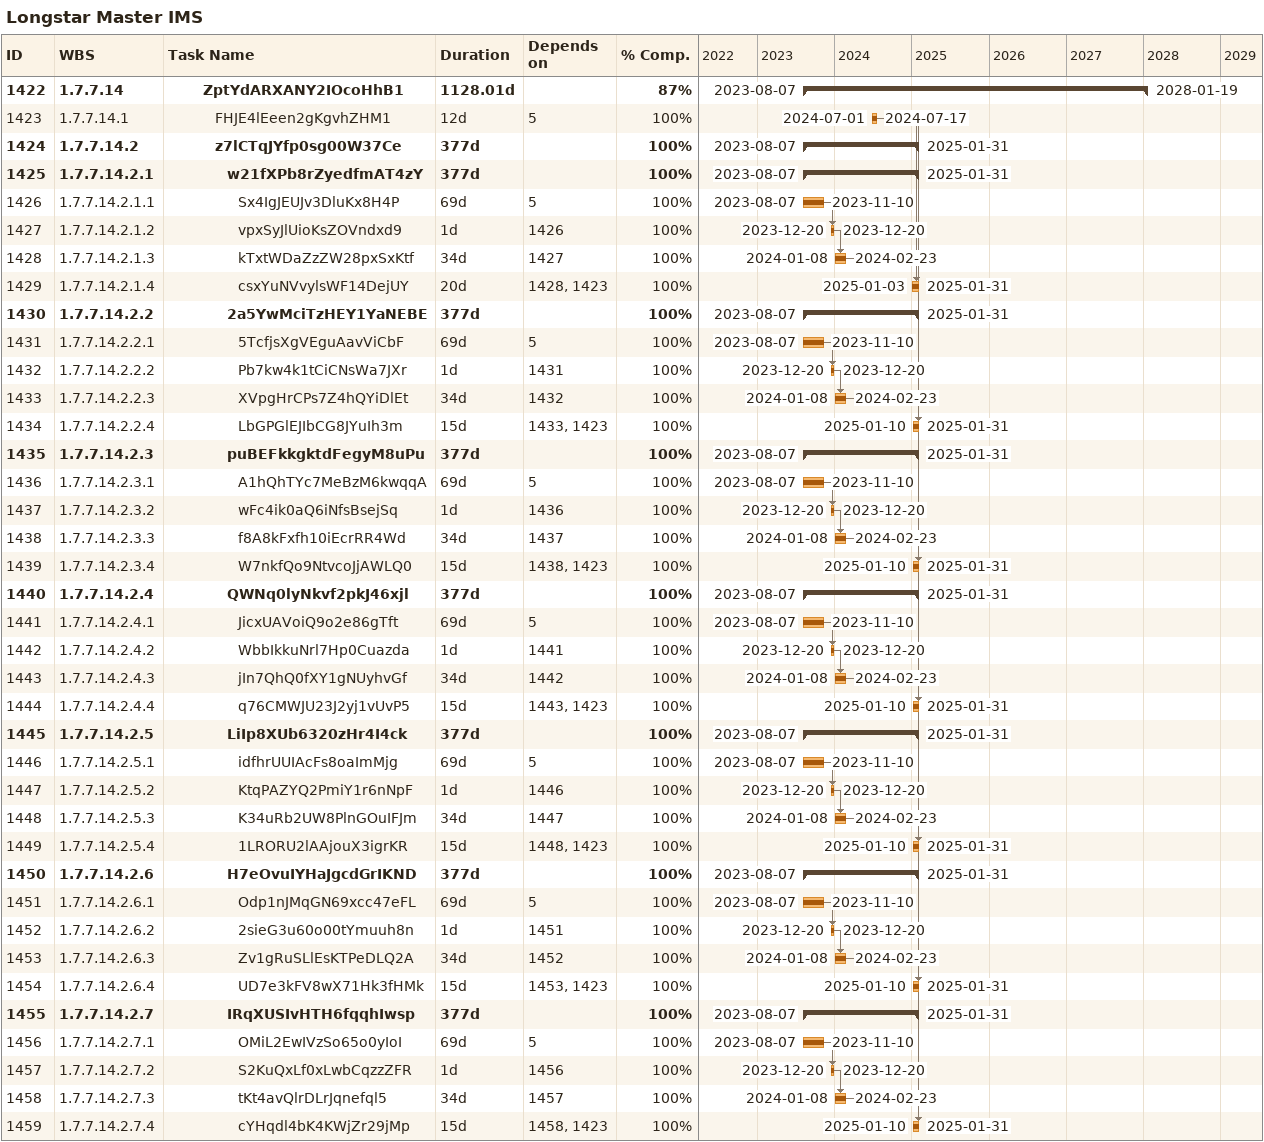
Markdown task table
Longstar Master IMS

| ID | WBS | Task | Duration | Start | Finish | Predecessors | % complete |
|---|---|---|---|---|---|---|---|
| 1422 | 1.7.7.14 | **ZptYdARXANY2IOcoHhB1** | 1128.01d | 2023-08-07 | 2028-01-19 |  | 87 |
| 1423 | 1.7.7.14.1 | FHJE4lEeen2gKgvhZHM1 | 12d | 2024-07-01 | 2024-07-17 | 5 | 100 |
| 1424 | 1.7.7.14.2 | **z7lCTqJYfp0sg00W37Ce** | 377d | 2023-08-07 | 2025-01-31 |  | 100 |
| 1425 | 1.7.7.14.2.1 | **w21fXPb8rZyedfmAT4zY** | 377d | 2023-08-07 | 2025-01-31 |  | 100 |
| 1426 | 1.7.7.14.2.1.1 | Sx4IgJEUJv3DluKx8H4P | 69d | 2023-08-07 | 2023-11-10 | 5 | 100 |
| 1427 | 1.7.7.14.2.1.2 | vpxSyJlUioKsZOVndxd9 | 1d | 2023-12-20 | 2023-12-20 | 1426 | 100 |
| 1428 | 1.7.7.14.2.1.3 | kTxtWDaZzZW28pxSxKtf | 34d | 2024-01-08 | 2024-02-23 | 1427 | 100 |
| 1429 | 1.7.7.14.2.1.4 | csxYuNVvylsWF14DejUY | 20d | 2025-01-03 | 2025-01-31 | 1428, 1423 | 100 |
| 1430 | 1.7.7.14.2.2 | **2a5YwMciTzHEY1YaNEBE** | 377d | 2023-08-07 | 2025-01-31 |  | 100 |
| 1431 | 1.7.7.14.2.2.1 | 5TcfjsXgVEguAavViCbF | 69d | 2023-08-07 | 2023-11-10 | 5 | 100 |
| 1432 | 1.7.7.14.2.2.2 | Pb7kw4k1tCiCNsWa7JXr | 1d | 2023-12-20 | 2023-12-20 | 1431 | 100 |
| 1433 | 1.7.7.14.2.2.3 | XVpgHrCPs7Z4hQYiDlEt | 34d | 2024-01-08 | 2024-02-23 | 1432 | 100 |
| 1434 | 1.7.7.14.2.2.4 | LbGPGlEJIbCG8JYuIh3m | 15d | 2025-01-10 | 2025-01-31 | 1433, 1423 | 100 |
| 1435 | 1.7.7.14.2.3 | **puBEFkkgktdFegyM8uPu** | 377d | 2023-08-07 | 2025-01-31 |  | 100 |
| 1436 | 1.7.7.14.2.3.1 | A1hQhTYc7MeBzM6kwqqA | 69d | 2023-08-07 | 2023-11-10 | 5 | 100 |
| 1437 | 1.7.7.14.2.3.2 | wFc4ik0aQ6iNfsBsejSq | 1d | 2023-12-20 | 2023-12-20 | 1436 | 100 |
| 1438 | 1.7.7.14.2.3.3 | f8A8kFxfh10iEcrRR4Wd | 34d | 2024-01-08 | 2024-02-23 | 1437 | 100 |
| 1439 | 1.7.7.14.2.3.4 | W7nkfQo9NtvcoJjAWLQ0 | 15d | 2025-01-10 | 2025-01-31 | 1438, 1423 | 100 |
| 1440 | 1.7.7.14.2.4 | **QWNq0lyNkvf2pkJ46xjl** | 377d | 2023-08-07 | 2025-01-31 |  | 100 |
| 1441 | 1.7.7.14.2.4.1 | JicxUAVoiQ9o2e86gTft | 69d | 2023-08-07 | 2023-11-10 | 5 | 100 |
| 1442 | 1.7.7.14.2.4.2 | WbbIkkuNrl7Hp0Cuazda | 1d | 2023-12-20 | 2023-12-20 | 1441 | 100 |
| 1443 | 1.7.7.14.2.4.3 | jIn7QhQ0fXY1gNUyhvGf | 34d | 2024-01-08 | 2024-02-23 | 1442 | 100 |
| 1444 | 1.7.7.14.2.4.4 | q76CMWJU23J2yj1vUvP5 | 15d | 2025-01-10 | 2025-01-31 | 1443, 1423 | 100 |
| 1445 | 1.7.7.14.2.5 | **LiIp8XUb6320zHr4I4ck** | 377d | 2023-08-07 | 2025-01-31 |  | 100 |
| 1446 | 1.7.7.14.2.5.1 | idfhrUUIAcFs8oaImMjg | 69d | 2023-08-07 | 2023-11-10 | 5 | 100 |
| 1447 | 1.7.7.14.2.5.2 | KtqPAZYQ2PmiY1r6nNpF | 1d | 2023-12-20 | 2023-12-20 | 1446 | 100 |
| 1448 | 1.7.7.14.2.5.3 | K34uRb2UW8PlnGOuIFJm | 34d | 2024-01-08 | 2024-02-23 | 1447 | 100 |
| 1449 | 1.7.7.14.2.5.4 | 1LRORU2lAAjouX3igrKR | 15d | 2025-01-10 | 2025-01-31 | 1448, 1423 | 100 |
| 1450 | 1.7.7.14.2.6 | **H7eOvuIYHaJgcdGrIKND** | 377d | 2023-08-07 | 2025-01-31 |  | 100 |
| 1451 | 1.7.7.14.2.6.1 | Odp1nJMqGN69xcc47eFL | 69d | 2023-08-07 | 2023-11-10 | 5 | 100 |
| 1452 | 1.7.7.14.2.6.2 | 2sieG3u60o00tYmuuh8n | 1d | 2023-12-20 | 2023-12-20 | 1451 | 100 |
| 1453 | 1.7.7.14.2.6.3 | Zv1gRuSLlEsKTPeDLQ2A | 34d | 2024-01-08 | 2024-02-23 | 1452 | 100 |
| 1454 | 1.7.7.14.2.6.4 | UD7e3kFV8wX71Hk3fHMk | 15d | 2025-01-10 | 2025-01-31 | 1453, 1423 | 100 |
| 1455 | 1.7.7.14.2.7 | **IRqXUSIvHTH6fqqhIwsp** | 377d | 2023-08-07 | 2025-01-31 |  | 100 |
| 1456 | 1.7.7.14.2.7.1 | OMiL2EwIVzSo65o0yIoI | 69d | 2023-08-07 | 2023-11-10 | 5 | 100 |
| 1457 | 1.7.7.14.2.7.2 | S2KuQxLf0xLwbCqzzZFR | 1d | 2023-12-20 | 2023-12-20 | 1456 | 100 |
| 1458 | 1.7.7.14.2.7.3 | tKt4avQlrDLrJqnefql5 | 34d | 2024-01-08 | 2024-02-23 | 1457 | 100 |
| 1459 | 1.7.7.14.2.7.4 | cYHqdl4bK4KWjZr29jMp | 15d | 2025-01-10 | 2025-01-31 | 1458, 1423 | 100 |
